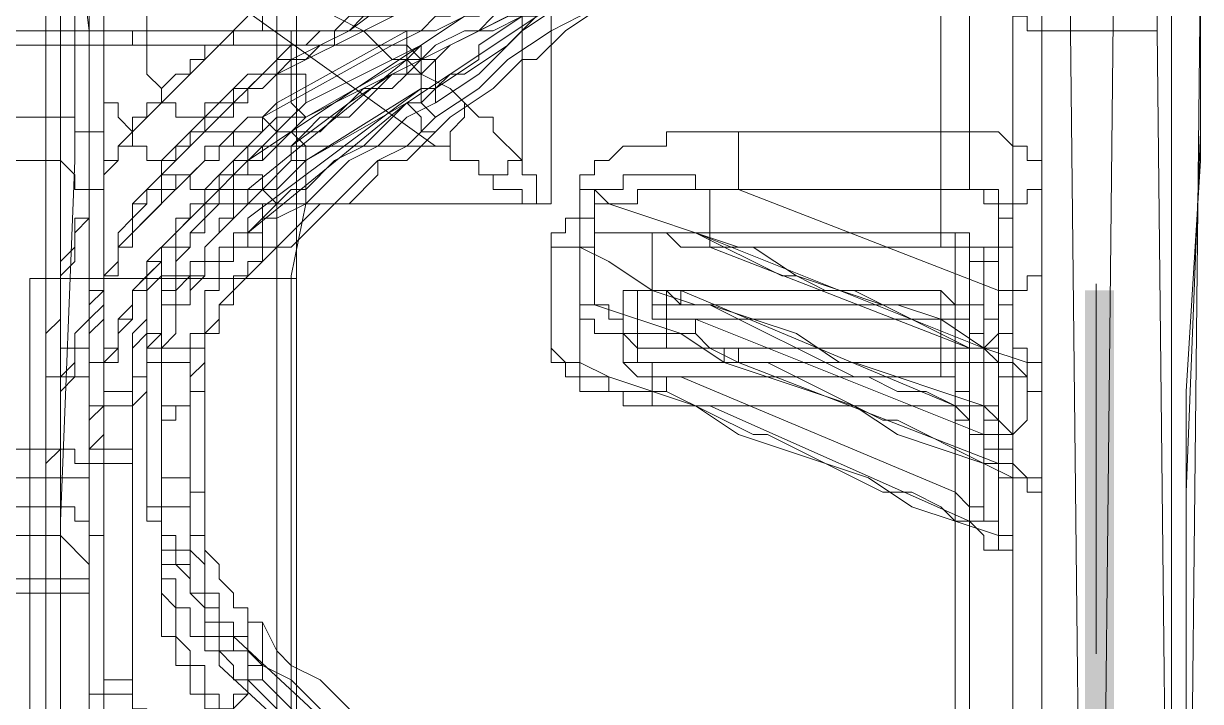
# Model space of a CAD drawing. Header units: millimetres. Extents: x 25083 to 52777, y 24772 to 45779.
# Drawn here: x 49390.31 to 49420.6, y 36676.51 to 36693.96 of the extents above; entities that cross this region are included whole.
import ezdxf

# ---------------------------------------------------------------- set-up
doc = ezdxf.new("R2010")
doc.units = ezdxf.units.MM
doc.layers.add('小车', color=7, linetype='Continuous')

# ---------------------------------------------------------------- blocks, each defined once
blk = doc.blocks.new('zw$D2F4')
h = blk.add_hatch(color=7)
edge = h.paths.add_edge_path(flags=0)
edge.add_spline(control_points=[(528.444, 753.487), (528.444, 753.487), (528.444, 763.885), (528.444, 763.885), (528.444, 763.885), (527.701, 763.885), (527.701, 763.885), (527.701, 763.885), (527.701, 753.487), (527.701, 753.487), (527.701, 753.487), (528.444, 753.487), (528.444, 753.487), (528.444, 753.487), (528.444, 753.487), (528.444, 753.487)], knot_values=[0, 0, 0, 0, 1, 1, 1, 2, 2, 2, 3, 3, 3, 4, 4, 4, 5, 5, 5, 5], degree=3, periodic=0)
edge = h.paths.add_edge_path(flags=0)
edge.add_spline(control_points=[(528.444, 774.655), (528.444, 774.655), (528.444, 806.592), (528.444, 806.592), (528.444, 806.592), (527.701, 806.592), (527.701, 806.592), (527.701, 806.592), (527.701, 774.655), (527.701, 774.655), (527.701, 774.655), (528.444, 774.655), (528.444, 774.655), (528.444, 774.655), (528.444, 774.655), (528.444, 774.655)], knot_values=[0, 0, 0, 0, 1, 1, 1, 2, 2, 2, 3, 3, 3, 4, 4, 4, 5, 5, 5, 5], degree=3, periodic=0)
edge = h.paths.add_edge_path(flags=0)
edge.add_spline(control_points=[(528.444, 817.361), (528.444, 817.361), (528.444, 827.759), (528.444, 827.759), (528.444, 827.759), (527.701, 827.759), (527.701, 827.759), (527.701, 827.759), (527.701, 817.361), (527.701, 817.361), (527.701, 817.361), (528.444, 817.361), (528.444, 817.361), (528.444, 817.361), (528.444, 817.361), (528.444, 817.361)], knot_values=[0, 0, 0, 0, 1, 1, 1, 2, 2, 2, 3, 3, 3, 4, 4, 4, 5, 5, 5, 5], degree=3, periodic=0)
edge = h.paths.add_edge_path(flags=0)
edge.add_spline(control_points=[(528.444, 838.529), (528.444, 838.529), (528.444, 870.465), (528.444, 870.465), (528.444, 870.465), (527.701, 870.465), (527.701, 870.465), (527.701, 870.465), (527.701, 838.529), (527.701, 838.529), (527.701, 838.529), (528.444, 838.529), (528.444, 838.529), (528.444, 838.529), (528.444, 838.529), (528.444, 838.529)], knot_values=[0, 0, 0, 0, 1, 1, 1, 2, 2, 2, 3, 3, 3, 4, 4, 4, 5, 5, 5, 5], degree=3, periodic=0)
at = {"color": 7, "lineweight": 5}
for points in [[(501.335, 781.711), (500.963, 781.711), (500.963, 782.825), (501.335, 784.31), (500.963, 785.424), (500.963, 820.332), (500.592, 832.587), (500.592, 901.66), (500.963, 914.286), (500.963, 925.427), (500.963, 935.082), (500.963, 953.279), (501.335, 953.65)], [(501.335, 953.65), (501.335, 928.769), (501.706, 926.541), (501.706, 809.934), (501.335, 800.65), (501.335, 781.711)], [(530.301, 782.825), (529.929, 782.825), (529.929, 783.939), (530.301, 785.796), (529.929, 786.91), (529.929, 832.958), (529.558, 846.327), (529.558, 887.919), (529.929, 901.288), (529.929, 936.567), (529.929, 942.138), (529.929, 948.822), (530.301, 950.308), (529.929, 951.422), (529.929, 952.536), (530.301, 952.907)], [(530.301, 952.907), (530.301, 935.453), (530.672, 926.169), (530.672, 810.677), (530.301, 801.393), (530.301, 798.793), (530.301, 793.594), (530.301, 782.825)], [(506.905, 920.599), (506.905, 791.366)], [(501.706, 849.298), (501.706, 816.247), (502.077, 813.276), (502.077, 796.194)], [(530.301, 784.31), (530.301, 803.992), (530.672, 809.934), (530.672, 832.587), (530.672, 838.529), (530.672, 844.47)], [(529.558, 843.728), (529.558, 842.985), (529.929, 837.043), (529.929, 785.424), (530.301, 785.424), (530.301, 784.682), (530.301, 784.31)], [(524.73, 810.677), (524.73, 824.046), (525.102, 826.645), (525.102, 835.558)], [(526.587, 809.563), (526.587, 834.815)], [(523.988, 833.701), (523.988, 809.191)], [(525.844, 832.958), (525.844, 808.077)], [(521.759, 820.703), (521.388, 820.332), (516.932, 818.104), (516.56, 817.733), (513.589, 816.247), (512.104, 815.133), (511.733, 815.133), (510.247, 814.39), (508.762, 813.276), (507.276, 812.533)], [(521.759, 820.703), (521.759, 820.332), (521.388, 820.332), (520.645, 819.589), (520.274, 819.589), (519.531, 818.847), (519.16, 818.847), (518.417, 818.104), (516.932, 817.361), (516.189, 816.618), (514.704, 815.876), (514.704, 815.504), (513.589, 814.762), (513.218, 814.762), (512.104, 814.019), (511.733, 813.648), (510.619, 812.905)], [(506.905, 812.162), (512.104, 814.762), (512.475, 815.133), (515.446, 816.618), (516.932, 817.733), (517.303, 817.733), (518.789, 818.475), (520.274, 819.589), (521.759, 820.332)], [(510.247, 812.533), (510.619, 812.905), (511.733, 813.648), (512.104, 813.648), (513.218, 814.39), (513.589, 814.762), (514.704, 815.504), (516.189, 816.247), (516.932, 816.99), (518.417, 817.733), (519.16, 818.475), (519.531, 818.475), (520.274, 819.218), (520.645, 819.218), (521.017, 819.589), (521.017, 819.961), (521.759, 819.961), (521.759, 820.332)], [(510.99, 811.419), (512.104, 812.162), (513.589, 813.648), (514.332, 814.019), (515.075, 814.762), (515.818, 815.133), (517.303, 816.618), (518.046, 816.99), (518.789, 817.733), (519.16, 817.733), (520.645, 819.218), (521.017, 819.218), (521.017, 819.589), (521.388, 819.589), (521.388, 819.961), (521.759, 819.961), (521.759, 820.332)], [(510.99, 811.791), (511.361, 812.162), (514.704, 814.39), (515.446, 815.133), (516.56, 815.876), (518.046, 817.361), (519.16, 818.104), (519.903, 818.847), (520.645, 819.218)], [(503.563, 813.276), (503.563, 818.847)], [(507.276, 810.677), (507.648, 811.048), (512.104, 813.276), (512.475, 813.648), (513.961, 814.39), (515.446, 815.504), (517.674, 816.618), (518.789, 817.361), (521.759, 818.847)], [(521.759, 818.847), (521.388, 818.475), (519.903, 817.733), (518.417, 816.618), (516.932, 815.876), (516.56, 815.504), (509.876, 812.162), (508.762, 811.419), (507.276, 810.305)], [(521.759, 818.847), (521.759, 818.475), (521.017, 818.475), (521.017, 818.104), (520.645, 818.104), (519.903, 817.361), (519.531, 817.361), (519.16, 816.99), (517.674, 816.247), (516.932, 815.504), (514.704, 814.39), (514.332, 814.019), (513.218, 813.276), (512.847, 812.905), (511.733, 812.162), (511.361, 812.162), (510.247, 811.419)], [(510.619, 811.791), (510.99, 811.791), (512.104, 812.533), (512.104, 812.905), (513.218, 813.648), (513.589, 813.648), (514.704, 814.39), (515.446, 815.133), (517.674, 816.247), (518.417, 816.99), (519.16, 817.361), (519.531, 817.361), (520.274, 818.104), (520.645, 818.104), (521.017, 818.475), (521.388, 818.475), (521.388, 818.847), (521.759, 818.847)], [(522.131, 818.847), (521.388, 818.847), (521.388, 818.475), (521.017, 818.475), (520.645, 818.104), (520.274, 818.104), (520.274, 817.733), (519.903, 817.733), (519.531, 817.361), (519.16, 817.361), (517.674, 815.876), (516.932, 815.504), (516.56, 815.133), (515.818, 814.762), (514.704, 813.648), (513.961, 813.276), (512.847, 812.533), (512.104, 811.791), (510.99, 811.048)], [(502.449, 812.533), (502.449, 818.104)], [(510.99, 810.677), (511.361, 811.048), (512.475, 811.791), (513.218, 812.533), (513.589, 812.533), (514.332, 813.276), (515.446, 814.019), (516.189, 814.762), (517.303, 815.504), (518.046, 816.247), (518.789, 816.618), (519.903, 817.361), (520.645, 817.733)], [(526.587, 816.618), (526.587, 781.711)], [(502.449, 815.504), (502.449, 810.305)], [(516.56, 815.504), (516.189, 815.504), (516.189, 815.133), (515.075, 815.133), (514.704, 814.762), (513.961, 814.762), (513.589, 814.39), (512.847, 814.39), (512.475, 814.019), (512.104, 814.019), (511.361, 813.648), (510.99, 813.648), (510.619, 813.276), (510.247, 813.276)], [(516.932, 815.504), (516.189, 815.504), (516.189, 815.133), (515.446, 815.133), (515.075, 814.762), (514.704, 814.762), (514.332, 814.39), (513.961, 814.39), (513.218, 813.648), (512.847, 813.648), (512.104, 813.276), (511.733, 813.276), (510.99, 812.905), (510.619, 812.533)], [(516.932, 815.133), (516.932, 815.504), (516.56, 815.504), (516.56, 815.133), (515.818, 815.133), (515.818, 814.762), (515.075, 814.762), (514.704, 814.39), (514.332, 814.39), (513.961, 814.019), (513.589, 814.019), (513.218, 813.648), (512.475, 813.276), (512.104, 813.276), (511.361, 812.905), (510.619, 812.162)], [(506.534, 815.133), (506.905, 815.133), (507.648, 814.39), (508.39, 814.019), (508.39, 813.648), (509.133, 813.276), (509.876, 812.533), (510.247, 812.533), (510.619, 812.162), (511.361, 811.791), (511.733, 811.419)], [(516.189, 815.133), (515.446, 815.133), (515.075, 814.762), (514.704, 814.762), (513.961, 814.39), (513.589, 814.39), (513.218, 814.019), (512.475, 814.019), (510.99, 813.276), (510.619, 813.276), (509.876, 812.905)], [(513.961, 808.82), (513.961, 815.133)], [(528.444, 815.133), (528.072, 780.597)], [(530.672, 815.133), (530.301, 780.597)], [(530.301, 780.597), (530.672, 815.133)], [(501.335, 814.762), (501.335, 811.048)], [(507.276, 812.905), (507.648, 812.905), (508.019, 813.276), (508.39, 813.276), (508.762, 813.648), (509.133, 813.648), (509.876, 814.39), (510.247, 814.39), (510.619, 814.762)], [(502.077, 809.191), (502.077, 814.39)], [(513.218, 814.39), (513.218, 809.934)], [(525.844, 780.597), (525.844, 814.39)], [(525.844, 814.39), (525.844, 813.648), (526.216, 813.648), (526.216, 813.276), (527.33, 813.276)], [(527.33, 813.276), (527.33, 814.39)], [(529.558, 814.39), (529.558, 813.276)], [(501.335, 805.106), (501.335, 806.963), (501.706, 807.334), (501.706, 808.077), (502.077, 808.449), (502.077, 809.191), (502.449, 809.191), (502.449, 809.934), (502.82, 809.934), (502.82, 810.305), (503.191, 810.677), (503.191, 811.048), (503.563, 811.048), (503.563, 811.419), (503.934, 811.419), (503.934, 811.791), (504.306, 812.162), (504.677, 812.162), (504.677, 812.533), (505.048, 812.533), (505.048, 812.905), (505.42, 812.905), (506.162, 813.648)], [(510.99, 810.305), (505.791, 814.019)], [(506.905, 814.019), (506.905, 813.276), (507.276, 813.276), (507.276, 812.905)], [(510.619, 814.019), (509.876, 814.019), (509.876, 813.648), (509.133, 813.648), (508.762, 813.276), (508.39, 813.276), (508.39, 812.905), (508.019, 812.905), (507.648, 812.533), (507.276, 812.533), (506.905, 812.162)], [(506.534, 813.648), (506.534, 813.276), (505.791, 813.276), (505.791, 812.905), (505.42, 812.905), (503.191, 810.677), (503.191, 810.305), (502.82, 810.305), (502.82, 809.934), (502.449, 809.563), (502.449, 809.191), (502.077, 809.191), (502.077, 808.449), (501.706, 808.449), (501.706, 807.706), (501.335, 807.334), (501.335, 805.849), (500.963, 805.478), (500.963, 804.364)], [(500.963, 809.934), (500.963, 813.648)], [(506.905, 812.162), (506.905, 813.276), (506.534, 813.276), (506.534, 813.648)], [(497.25, 813.276), (510.247, 813.276)], [(502.449, 812.533), (502.449, 812.905), (503.191, 812.905), (503.191, 813.276), (503.563, 813.276)], [(503.563, 813.276), (503.563, 812.162), (503.934, 811.791), (503.934, 811.419), (504.306, 811.419), (504.306, 811.048), (504.677, 811.048), (505.048, 811.048), (505.048, 810.677), (505.791, 810.677), (505.791, 810.305), (507.648, 810.305)], [(506.905, 811.419), (510.247, 813.276)], [(510.247, 813.276), (510.247, 812.905), (510.619, 812.533)], [(527.701, 779.483), (527.33, 813.276)], [(527.33, 813.276), (529.558, 813.276)], [(529.929, 779.483), (529.558, 813.276)], [(529.558, 813.276), (529.929, 779.483)], [(509.876, 812.905), (497.25, 812.905)], [(502.449, 804.735), (502.449, 806.963), (502.82, 806.963), (502.82, 808.077), (503.191, 808.449), (503.191, 808.82), (503.934, 809.563), (503.934, 809.934), (504.306, 810.305), (504.677, 810.677), (505.048, 811.048), (505.048, 811.419), (505.42, 811.419), (506.162, 812.162), (506.534, 812.162), (507.276, 812.905)], [(510.619, 812.905), (506.162, 809.934)], [(509.876, 812.905), (506.534, 811.048)], [(507.276, 812.533), (507.276, 812.905)], [(507.648, 811.419), (510.619, 812.905)], [(510.619, 812.162), (510.247, 812.162), (510.247, 812.905), (509.876, 812.905)], [(510.99, 811.791), (510.99, 812.533), (510.619, 812.533), (510.619, 812.905)], [(507.276, 812.533), (506.905, 812.533), (506.905, 812.162), (506.534, 812.162), (506.162, 811.791), (505.791, 811.791), (505.791, 811.419), (505.42, 811.419), (505.048, 811.048), (505.048, 810.677), (504.677, 810.677), (504.677, 810.305), (504.306, 810.305), (504.306, 809.934), (503.934, 809.934), (503.934, 809.191), (503.563, 809.191), (503.563, 808.82), (503.191, 808.449), (503.191, 808.077), (502.82, 807.706), (502.82, 806.963), (502.449, 806.963), (502.449, 804.364)], [(502.449, 796.936), (502.449, 812.533)], [(507.648, 808.82), (505.791, 808.82), (505.791, 809.191), (504.677, 809.191), (504.677, 809.563), (503.934, 809.563), (503.934, 809.934), (503.563, 809.934), (503.563, 810.305), (503.191, 810.305), (503.191, 810.677), (502.82, 811.048), (502.82, 811.419), (502.449, 811.419), (502.449, 812.533)], [(506.162, 809.191), (510.247, 812.533)], [(507.648, 811.419), (507.648, 812.162), (507.276, 812.162), (507.276, 812.533)], [(510.619, 812.533), (510.247, 812.162), (509.876, 812.162), (509.505, 811.791), (509.133, 811.791), (508.39, 811.048), (508.019, 811.048), (507.648, 810.677), (507.276, 810.677)], [(510.247, 812.533), (507.648, 811.048)], [(510.247, 812.533), (510.619, 812.533), (510.619, 811.791), (510.99, 811.791), (510.99, 811.419)], [(506.905, 812.162), (506.534, 811.791), (506.162, 811.791), (506.162, 811.419), (505.791, 811.419), (505.791, 811.048), (505.42, 811.048), (503.934, 809.563), (503.934, 809.191), (503.563, 809.191), (503.563, 808.82), (503.191, 808.449), (503.191, 808.077), (502.82, 807.706), (502.82, 807.334), (502.82, 806.963), (502.449, 806.963), (502.449, 805.849), (502.077, 805.478), (502.077, 803.992)], [(506.905, 812.162), (506.534, 812.162), (505.42, 811.048), (505.048, 811.048), (505.048, 810.677), (504.677, 810.677), (504.677, 810.305), (504.306, 810.305), (504.306, 809.934), (503.934, 809.934), (503.934, 809.563), (503.563, 809.191), (503.563, 808.82), (503.191, 808.82), (503.191, 808.449), (502.82, 808.077), (502.82, 807.706), (502.82, 807.334), (502.449, 806.963), (502.449, 806.22), (502.077, 805.849), (502.077, 803.992)], [(506.905, 812.162), (507.276, 812.162), (507.276, 811.419), (507.648, 811.048)], [(507.276, 810.305), (507.648, 810.677), (508.019, 810.677), (508.39, 811.048), (508.762, 811.048), (509.505, 811.791), (509.876, 811.791), (510.247, 812.162), (510.619, 812.162)], [(506.162, 808.449), (510.619, 811.791)], [(510.99, 811.791), (510.619, 811.419), (510.247, 811.419), (509.133, 810.305), (508.39, 809.934), (507.648, 809.191), (507.276, 809.191), (506.905, 808.82)], [(510.619, 811.791), (507.648, 809.934)], [(510.619, 811.791), (510.619, 811.419), (510.99, 811.048)], [(506.905, 811.419), (506.534, 811.048), (506.162, 811.048), (505.42, 810.305), (505.048, 810.305), (505.048, 809.934), (504.677, 809.563), (504.306, 809.563), (504.306, 809.191), (503.934, 809.191), (503.934, 808.82), (503.191, 808.077), (503.191, 807.706), (502.82, 807.706), (502.82, 807.334), (502.449, 806.963), (502.449, 806.592), (502.077, 806.22), (502.077, 805.849), (501.706, 805.478), (501.706, 804.364), (501.335, 803.992), (501.335, 801.764)], [(503.191, 803.992), (503.191, 805.106), (503.563, 805.478), (503.563, 806.592), (503.934, 806.963), (503.934, 807.706), (504.306, 807.706), (504.306, 808.449), (504.677, 808.449), (504.677, 808.82), (505.048, 808.82), (505.048, 809.191), (505.42, 809.563), (506.905, 811.048), (507.276, 811.048), (507.648, 811.419)], [(510.247, 811.419), (506.162, 808.077)], [(510.99, 811.419), (510.247, 811.048), (509.505, 810.305), (508.762, 809.934), (507.648, 808.82), (506.905, 808.449), (506.534, 808.449)], [(507.276, 810.677), (506.905, 810.677), (506.905, 811.048), (506.905, 811.419)], [(507.648, 809.934), (510.247, 811.419)], [(510.99, 810.677), (510.619, 810.677), (510.619, 811.048), (510.247, 811.419)], [(511.733, 811.419), (511.733, 811.048), (511.361, 810.677), (511.361, 810.305), (510.99, 810.305)], [(513.218, 809.934), (512.475, 810.677), (512.475, 811.048), (512.104, 811.048), (511.733, 811.419)], [(501.335, 811.048), (497.25, 811.048)], [(500.963, 801.764), (500.963, 802.135), (501.335, 802.507), (501.335, 804.364), (501.706, 804.735), (501.706, 805.478), (502.077, 805.849), (502.077, 806.592), (502.449, 806.592), (502.449, 806.963), (502.82, 807.334), (502.82, 807.706), (503.191, 807.706), (503.191, 808.077), (503.563, 808.449), (505.048, 809.934), (505.42, 809.934), (505.42, 810.305), (505.791, 810.305), (505.791, 810.677), (506.534, 810.677), (506.534, 811.048)], [(502.449, 810.305), (502.449, 810.677), (501.706, 810.677), (501.706, 811.048), (501.335, 811.048)], [(501.335, 811.048), (501.335, 801.021)], [(507.648, 811.048), (507.276, 811.048), (506.534, 810.305), (506.162, 810.305), (506.162, 809.934), (505.791, 809.934), (505.791, 809.563), (505.42, 809.563), (505.42, 809.191), (505.048, 809.191), (505.048, 808.82), (504.677, 808.82), (504.677, 808.449), (504.306, 808.077), (504.306, 807.706), (503.934, 807.706), (503.934, 806.963), (503.563, 806.592), (503.563, 805.849), (503.191, 805.478), (503.191, 803.621)], [(506.534, 811.048), (506.905, 810.677), (506.905, 810.305), (507.276, 810.305)], [(510.99, 811.048), (510.247, 810.305), (509.505, 809.934), (508.39, 808.82), (508.019, 808.82), (506.905, 807.706)], [(507.276, 810.677), (506.905, 810.305), (506.534, 810.305), (506.534, 809.934), (506.162, 809.934), (505.791, 809.563), (505.42, 809.563), (505.42, 809.191), (505.048, 809.191), (505.048, 808.82), (503.934, 807.706), (503.934, 807.334), (503.563, 807.334), (503.563, 806.592), (503.191, 806.592), (503.191, 805.849), (502.82, 805.478), (502.82, 804.735), (502.449, 804.735), (502.449, 802.507), (502.077, 802.507), (502.077, 802.135)], [(502.077, 802.135), (502.077, 802.507), (502.449, 802.878), (502.449, 804.735), (502.82, 805.106), (502.82, 805.849), (503.191, 806.22), (503.191, 806.592), (503.563, 806.963), (503.563, 807.334), (504.306, 808.077), (504.306, 808.449), (504.677, 808.449), (504.677, 808.82), (505.048, 808.82), (505.048, 809.191), (505.42, 809.191), (505.42, 809.563), (505.791, 809.563), (506.534, 810.305), (506.905, 810.305), (506.905, 810.677), (507.276, 810.677)], [(506.534, 807.334), (506.905, 807.706), (507.276, 807.706), (508.39, 808.82), (508.762, 808.82), (509.505, 809.563), (509.505, 809.934), (510.247, 809.934), (510.99, 810.677)], [(507.276, 810.677), (507.648, 810.305), (507.648, 809.934)], [(518.789, 810.677), (516.932, 810.677), (516.932, 810.305), (515.818, 810.305), (515.446, 809.934), (515.075, 809.934), (515.075, 809.563), (514.704, 809.563), (514.704, 809.191)], [(524.73, 810.677), (518.789, 810.677)], [(518.789, 810.677), (518.789, 809.191)], [(526.587, 809.563), (526.587, 809.934), (526.216, 809.934), (526.216, 810.305), (525.844, 810.305), (525.473, 810.677), (524.73, 810.677)], [(524.73, 810.677), (524.73, 809.191)], [(502.077, 801.764), (502.077, 803.25), (502.449, 803.621), (502.449, 804.735), (502.82, 805.106), (502.82, 805.478), (503.191, 805.849), (503.191, 806.592), (503.563, 806.592), (503.563, 806.963), (503.934, 807.334), (503.934, 807.706), (504.306, 807.706), (504.306, 808.077), (505.048, 808.82), (505.42, 808.82), (505.42, 809.191), (505.791, 809.191), (505.791, 809.563), (506.162, 809.563), (506.162, 809.934), (506.534, 809.934), (506.905, 810.305), (507.276, 810.305)], [(507.276, 810.305), (506.534, 810.305), (506.534, 809.934), (506.162, 809.934), (505.048, 808.82), (504.677, 808.82), (504.677, 808.449), (504.306, 808.449), (504.306, 808.077), (503.934, 807.706), (503.934, 807.334), (503.191, 806.592), (503.191, 805.849), (502.82, 805.849), (502.82, 805.478), (502.82, 805.106), (502.449, 805.106), (502.449, 803.621), (502.077, 803.25), (502.077, 801.764)], [(502.449, 810.305), (502.449, 799.907)], [(507.276, 810.305), (507.276, 809.934), (507.648, 809.934)], [(510.99, 810.305), (507.648, 810.305)], [(507.648, 808.82), (507.648, 810.305)], [(512.475, 809.563), (512.104, 809.563), (512.104, 809.934), (511.361, 809.934), (511.361, 810.305), (510.99, 810.305)], [(500.963, 809.934), (496.878, 809.934)], [(502.077, 809.191), (501.706, 809.191), (501.706, 809.563), (501.335, 809.934), (500.963, 809.934)], [(500.963, 800.279), (500.963, 809.934)], [(503.191, 802.135), (503.191, 804.364), (503.563, 804.364), (503.563, 805.478), (503.934, 805.478), (503.934, 806.22), (504.306, 806.22), (504.306, 806.592), (504.677, 806.963), (504.677, 807.334), (505.048, 807.334), (505.048, 807.706), (506.534, 809.191), (506.905, 809.191), (507.648, 809.934)], [(507.648, 809.934), (507.276, 809.934), (506.534, 809.191), (506.162, 809.191), (506.162, 808.82), (505.791, 808.82), (505.791, 808.449), (505.42, 808.449), (505.42, 808.077), (505.048, 807.706), (505.048, 807.334), (504.677, 807.334), (504.677, 806.963), (504.306, 806.963), (504.306, 806.22), (503.934, 806.22), (503.934, 805.849), (503.934, 805.478), (503.563, 805.106), (503.563, 803.992), (503.191, 803.621), (503.191, 802.507)], [(506.162, 809.934), (506.162, 809.563), (505.791, 809.563), (505.791, 809.191), (505.42, 809.191), (505.42, 808.82), (505.048, 808.82), (505.048, 808.449), (504.677, 808.077), (504.677, 807.706), (504.306, 807.706), (504.306, 806.963), (504.306, 806.592), (503.934, 806.592), (503.934, 805.106)], [(506.162, 809.934), (506.162, 809.563), (506.534, 809.563), (506.534, 809.191), (506.905, 808.82)], [(512.475, 809.563), (512.847, 809.563), (512.847, 809.934), (513.218, 809.934)], [(513.218, 809.934), (513.218, 809.563), (513.589, 809.563), (513.589, 808.82), (513.961, 808.82)], [(513.961, 808.82), (513.218, 808.82), (513.218, 809.191), (512.475, 809.191), (512.475, 809.563)], [(515.075, 809.191), (515.818, 809.191), (515.818, 809.563), (516.56, 809.563), (517.674, 809.563), (517.674, 809.191), (518.789, 809.191)], [(526.587, 809.563), (526.587, 809.191), (526.216, 809.191), (526.216, 808.82), (525.844, 808.82), (525.473, 808.82)], [(526.587, 807.334), (526.587, 809.563)], [(502.077, 799.165), (502.077, 809.191)], [(503.563, 804.735), (503.563, 805.106), (503.934, 805.106), (503.934, 806.963), (504.306, 806.963), (504.306, 807.334), (504.677, 807.706), (504.677, 808.077), (505.048, 808.077), (505.048, 808.449), (505.42, 808.82), (505.791, 808.82), (505.791, 809.191), (506.162, 809.191)], [(506.534, 808.449), (506.534, 808.82), (506.162, 808.82), (506.162, 809.191)], [(513.961, 807.706), (513.961, 808.077), (514.332, 808.077), (514.332, 808.449), (515.075, 808.449), (515.075, 808.82), (516.189, 808.82), (516.189, 809.191), (518.046, 809.191)], [(514.704, 806.22), (514.704, 809.191)], [(515.075, 809.191), (514.704, 809.191)], [(515.075, 809.191), (515.075, 806.22)], [(515.075, 809.191), (515.446, 808.82), (518.789, 807.706), (519.16, 807.706), (520.274, 806.963), (522.502, 806.22), (522.873, 806.22), (523.988, 805.849), (525.102, 805.106), (526.216, 804.735)], [(518.046, 809.191), (523.988, 809.191)], [(518.046, 809.191), (518.046, 807.706)], [(525.473, 806.592), (518.789, 809.191)], [(524.73, 809.191), (518.789, 809.191)], [(523.988, 809.191), (525.102, 809.191), (525.102, 808.82), (525.473, 808.82), (525.473, 808.449), (525.844, 808.449), (525.844, 808.077)], [(523.988, 809.191), (523.988, 807.706)], [(524.73, 809.191), (525.473, 809.191), (525.473, 808.82)], [(505.048, 805.106), (505.048, 806.592), (505.42, 806.592), (505.42, 807.334), (505.791, 807.334), (505.791, 807.706), (506.162, 807.706), (506.162, 808.077), (506.905, 808.82)], [(507.276, 792.109), (507.276, 806.963), (507.648, 808.82)], [(513.961, 808.82), (507.648, 808.82)], [(525.473, 806.592), (525.473, 808.82)], [(506.162, 808.449), (506.162, 808.077), (505.791, 808.077), (505.791, 807.706), (505.42, 807.706), (505.42, 807.334), (505.048, 807.334), (505.048, 806.963), (504.677, 806.963), (504.677, 806.22), (504.306, 806.22), (504.306, 805.478), (503.934, 805.106), (503.934, 803.621)], [(506.534, 808.449), (506.534, 808.077), (506.162, 808.077), (506.162, 807.706), (505.791, 807.706), (505.791, 807.334), (505.42, 807.334), (505.42, 806.592), (505.048, 806.592), (505.048, 805.849), (505.048, 805.478), (504.677, 805.478), (504.677, 804.364)], [(506.905, 807.706), (506.534, 807.706), (506.534, 808.077), (506.162, 808.077), (506.162, 808.449)], [(506.162, 808.077), (505.791, 808.077), (505.791, 807.706), (505.42, 807.706), (505.42, 807.334), (505.048, 807.334), (505.048, 806.963), (504.677, 806.592), (504.677, 806.22), (504.306, 806.22), (504.306, 805.478), (503.934, 805.106), (503.934, 804.735), (503.934, 803.25)], [(506.162, 808.077), (506.162, 807.706), (506.534, 807.706), (506.534, 807.334)], [(518.046, 807.706), (517.303, 807.706), (516.932, 808.077), (515.075, 808.077), (515.075, 807.706), (514.704, 807.706)], [(516.56, 808.077), (524.359, 808.077)], [(517.674, 808.077), (516.56, 808.077)], [(517.674, 808.077), (516.56, 808.077)], [(516.56, 808.077), (516.56, 806.22)], [(516.56, 806.22), (516.56, 808.077)], [(517.674, 808.077), (525.102, 805.106)], [(517.674, 808.077), (524.359, 808.077)], [(525.102, 805.106), (524.73, 805.106), (521.759, 806.592), (521.017, 806.592), (520.274, 806.963), (519.903, 806.963), (517.674, 808.077)], [(525.102, 807.334), (525.102, 807.706), (524.73, 807.706), (524.73, 808.077), (524.359, 808.077)], [(525.473, 807.334), (525.473, 807.706), (524.73, 807.706), (524.73, 808.077), (524.359, 808.077)], [(524.359, 806.22), (524.359, 808.077)], [(525.844, 808.077), (525.844, 807.706), (525.473, 807.706), (525.473, 807.334), (525.102, 807.334), (524.73, 807.334)], [(525.844, 808.077), (525.844, 805.849)], [(506.905, 807.706), (506.534, 807.706), (506.534, 807.334), (506.162, 807.334), (506.162, 806.963), (505.791, 806.963), (505.791, 806.592), (505.42, 806.22), (505.42, 805.478), (505.048, 805.478), (505.048, 805.106), (505.048, 803.992)], [(513.961, 807.706), (514.704, 807.706)], [(513.961, 807.706), (513.961, 805.106)], [(514.704, 804.735), (514.704, 807.706)], [(525.473, 803.25), (525.102, 803.621), (521.759, 804.735), (521.388, 804.735), (520.274, 805.478), (518.046, 806.22), (517.674, 806.22), (516.56, 806.592), (515.446, 807.334), (514.704, 807.706)], [(518.046, 807.706), (524.73, 805.106)], [(518.046, 807.706), (523.988, 807.706)], [(524.73, 807.334), (524.73, 807.706), (524.359, 807.706), (523.988, 807.706)], [(504.677, 803.621), (504.677, 804.364), (505.048, 804.735), (505.048, 805.478), (505.42, 805.849), (505.42, 806.22), (505.791, 806.22), (505.791, 806.592), (506.534, 807.334)], [(524.73, 807.334), (524.73, 805.106)], [(525.102, 807.334), (525.102, 805.106)], [(525.473, 807.334), (525.102, 807.334)], [(525.473, 807.334), (525.473, 804.364)], [(525.473, 806.592), (526.216, 806.592), (526.216, 806.963), (526.587, 806.963), (526.587, 807.334)], [(525.473, 805.478), (525.473, 807.334)], [(526.587, 804.364), (526.587, 807.334)], [(515.818, 806.592), (516.56, 806.592), (516.932, 806.592)], [(515.818, 806.592), (516.189, 806.592)], [(515.818, 806.592), (515.818, 804.735)], [(516.189, 806.592), (523.988, 806.592)], [(516.189, 806.592), (516.932, 806.592), (517.303, 806.592)], [(516.189, 804.735), (516.189, 806.592)], [(516.932, 806.592), (517.303, 806.22), (518.046, 806.22), (521.759, 804.364), (522.131, 804.364), (522.873, 803.992), (523.616, 803.992), (524.359, 803.621)], [(517.303, 806.592), (517.303, 806.22), (516.932, 806.22), (516.932, 806.592)], [(524.359, 803.621), (517.303, 806.592)], [(523.988, 806.592), (517.303, 806.592)], [(523.988, 806.592), (523.988, 806.22), (524.359, 806.22), (524.359, 805.849)], [(524.73, 805.849), (524.73, 806.22), (524.359, 806.22), (523.988, 806.592)], [(523.988, 806.592), (523.988, 804.735)], [(526.216, 804.735), (526.216, 805.106), (525.844, 805.106), (525.844, 806.22), (525.473, 806.22), (525.473, 806.592)], [(514.704, 806.22), (514.704, 805.849), (515.075, 805.849), (515.075, 805.478), (515.818, 805.478), (516.189, 805.106), (518.789, 805.106)], [(514.704, 806.22), (515.075, 806.22)], [(518.789, 804.735), (518.417, 804.735), (518.417, 805.106), (516.932, 805.106), (516.932, 805.478), (515.818, 805.478), (515.818, 805.849), (515.446, 805.849), (515.446, 806.22), (515.075, 806.22)], [(515.075, 806.22), (517.303, 805.478), (518.417, 804.735), (521.759, 803.621), (522.873, 802.878), (525.102, 802.135), (525.844, 801.764)], [(516.56, 806.22), (524.359, 806.22)], [(516.56, 806.22), (516.56, 805.849), (516.932, 805.849), (516.932, 805.478), (517.303, 805.478), (517.674, 805.478)], [(516.56, 806.22), (516.932, 806.22), (516.932, 805.849), (517.674, 805.849)], [(525.473, 805.478), (525.473, 805.849), (525.102, 805.849), (525.102, 806.22), (524.73, 806.22), (524.359, 806.22)], [(525.102, 802.878), (517.674, 805.849)], [(524.359, 805.849), (517.674, 805.849)], [(517.674, 805.478), (517.674, 805.849)], [(524.359, 803.621), (524.359, 805.849)], [(524.73, 805.849), (524.359, 805.849)], [(524.359, 805.849), (524.73, 805.849), (524.73, 805.478), (525.102, 805.478), (525.102, 805.106)], [(524.73, 802.878), (524.73, 805.849)], [(525.844, 805.849), (525.844, 805.478), (525.473, 805.478), (525.473, 805.106), (525.102, 805.106), (524.73, 805.106)], [(524.73, 805.849), (524.73, 803.992)], [(525.844, 805.849), (525.844, 802.878)], [(517.674, 805.478), (518.046, 805.106), (518.789, 804.735), (519.531, 804.735), (522.502, 803.25), (522.873, 803.25), (525.102, 802.135)], [(525.473, 805.478), (525.102, 805.106)], [(525.473, 805.478), (525.473, 802.878)], [(501.335, 802.507), (501.335, 805.106)], [(502.449, 804.735), (502.077, 804.735), (502.077, 805.106), (501.335, 805.106)], [(503.934, 801.764), (503.934, 805.106)], [(505.048, 805.106), (503.934, 805.106)], [(505.048, 805.106), (505.048, 801.393)], [(518.046, 803.621), (515.818, 803.621), (515.818, 803.992), (514.704, 803.992), (514.704, 804.364), (514.332, 804.364), (514.332, 804.735), (513.961, 804.735), (513.961, 805.106)], [(514.704, 804.735), (514.332, 804.735), (513.961, 805.106)], [(518.789, 805.106), (524.73, 805.106)], [(518.789, 805.106), (518.789, 804.735)], [(524.73, 788.767), (524.73, 805.106)], [(524.73, 805.106), (525.102, 805.106), (525.102, 804.735), (525.844, 804.735), (526.216, 804.364), (526.216, 803.992), (526.587, 803.992), (526.587, 803.621)], [(524.73, 805.106), (524.73, 804.735)], [(524.73, 805.106), (524.73, 804.735), (525.102, 804.735), (525.102, 803.621), (525.473, 803.621), (525.473, 803.25)], [(525.102, 802.878), (525.102, 805.106)], [(525.102, 805.106), (525.473, 805.106), (525.473, 804.364)], [(525.102, 805.106), (525.473, 804.735), (525.473, 804.364), (525.844, 804.364)], [(502.449, 802.135), (502.449, 804.735)], [(502.449, 804.735), (502.449, 804.364)], [(503.563, 804.735), (503.563, 801.021)], [(503.563, 804.735), (504.677, 804.735), (504.677, 804.364)], [(525.473, 800.279), (523.245, 801.021), (522.131, 801.764), (518.789, 802.878), (517.674, 803.621), (515.446, 804.364), (514.704, 804.735)], [(514.704, 804.735), (514.704, 804.364), (515.446, 804.364), (515.446, 803.992), (515.818, 803.992), (516.56, 803.992), (516.56, 803.621), (518.046, 803.621)], [(516.932, 803.992), (516.56, 803.992), (516.56, 804.364), (516.189, 804.364), (515.818, 804.735)], [(515.818, 804.735), (516.189, 804.735)], [(516.189, 804.735), (523.988, 804.735)], [(517.303, 804.364), (516.56, 804.364), (516.56, 804.735), (516.189, 804.735)], [(518.789, 804.735), (525.473, 802.135)], [(518.789, 804.735), (524.73, 804.735)], [(524.73, 803.992), (524.73, 804.735), (524.359, 804.735), (523.988, 804.735)], [(525.473, 804.364), (525.473, 804.735), (524.73, 804.735)], [(525.844, 801.764), (525.844, 802.878), (526.216, 803.25), (526.216, 804.735)], [(526.216, 804.735), (526.587, 804.735), (526.587, 804.364)], [(500.963, 804.364), (500.963, 801.764)], [(500.963, 804.364), (502.077, 804.364), (502.077, 803.992)], [(502.449, 804.364), (502.449, 796.936)], [(502.449, 804.364), (502.449, 803.992), (503.191, 803.992)], [(504.677, 804.364), (504.677, 801.021)], [(516.932, 803.992), (516.932, 804.364), (517.303, 804.364)], [(517.303, 804.364), (524.359, 801.393)], [(517.303, 804.364), (523.988, 804.364)], [(524.359, 803.992), (524.359, 804.364), (523.988, 804.364)], [(525.473, 804.364), (525.473, 802.135)], [(526.587, 803.621), (526.587, 803.992), (526.216, 803.992), (526.216, 804.364), (525.844, 804.364), (525.473, 804.364)], [(525.473, 804.364), (525.473, 802.878)], [(525.844, 804.364), (525.473, 804.364)], [(525.844, 804.364), (525.844, 802.507)], [(526.587, 801.021), (526.587, 804.364)], [(502.077, 796.194), (502.077, 803.992)], [(502.077, 803.992), (502.077, 801.393)], [(502.077, 803.992), (502.077, 803.621), (503.191, 803.621)], [(503.191, 803.992), (503.191, 796.565)], [(503.934, 803.621), (504.677, 803.621), (504.677, 803.992), (505.048, 803.992)], [(505.048, 803.992), (505.048, 800.279)], [(524.359, 800.65), (523.988, 801.021), (523.245, 801.393), (522.502, 801.393), (519.531, 802.878), (519.16, 802.878), (516.932, 803.992)], [(524.359, 803.992), (524.359, 801.393)], [(524.73, 803.992), (524.359, 803.992)], [(524.73, 801.021), (524.73, 803.992)], [(503.191, 796.194), (503.191, 803.621)], [(503.934, 803.621), (503.934, 799.907)], [(504.677, 803.621), (504.306, 803.621), (504.306, 803.25), (503.934, 803.25)], [(504.677, 803.621), (504.677, 799.907)], [(524.73, 800.65), (518.046, 803.621)], [(524.359, 803.621), (518.046, 803.621)], [(524.359, 803.621), (518.046, 803.621)], [(524.359, 803.621), (524.359, 803.25), (524.73, 803.25), (524.73, 802.878), (525.102, 802.878)], [(525.844, 802.507), (525.844, 802.878), (525.473, 802.878), (525.473, 803.25), (525.102, 803.25), (525.102, 803.621), (524.359, 803.621)], [(524.359, 803.621), (524.359, 788.024)], [(524.359, 803.621), (524.359, 803.25), (524.73, 803.25), (524.73, 802.878)], [(524.73, 802.878), (524.73, 803.25), (524.359, 803.621)], [(526.216, 787.281), (526.216, 790.252), (526.587, 791.737), (526.587, 803.621)], [(526.587, 803.621), (526.587, 801.393)], [(503.934, 799.536), (503.934, 803.25)], [(525.844, 802.878), (525.473, 803.25)], [(525.473, 803.25), (525.473, 800.279)], [(524.73, 800.65), (524.73, 802.878)], [(525.844, 802.507), (525.844, 802.878), (525.102, 802.878), (524.73, 802.878)], [(524.73, 801.021), (524.73, 802.878)], [(525.102, 802.878), (524.73, 802.878)], [(525.102, 801.021), (525.102, 802.878)], [(525.102, 802.135), (525.102, 802.878)], [(525.473, 802.878), (525.473, 802.507), (525.102, 802.507), (525.102, 802.878)], [(525.844, 802.507), (525.473, 802.507), (525.473, 802.878)], [(525.844, 802.878), (525.844, 799.536)], [(497.25, 802.507), (501.335, 802.507)], [(501.335, 801.021), (501.335, 802.507)], [(501.335, 802.507), (501.706, 802.507), (501.706, 802.135), (502.449, 802.135)], [(502.077, 802.135), (502.449, 802.135), (502.449, 802.507), (503.191, 802.507)], [(503.191, 794.708), (503.191, 802.507)], [(525.102, 802.135), (525.473, 802.135), (525.473, 802.507), (525.844, 802.507)], [(525.844, 799.907), (525.844, 802.507)], [(525.844, 802.507), (525.844, 786.538)], [(501.335, 801.764), (502.077, 801.764), (502.077, 802.135)], [(502.077, 794.708), (502.077, 802.135)], [(502.077, 802.135), (502.077, 799.165)], [(503.191, 802.135), (502.077, 802.135), (502.077, 801.764)], [(502.449, 799.907), (502.449, 802.135)], [(503.191, 802.135), (503.191, 794.337)], [(525.473, 802.135), (525.844, 802.135), (526.216, 801.764), (526.587, 801.764), (526.587, 801.393)], [(525.473, 802.135), (525.473, 801.764), (525.844, 801.764), (525.844, 801.393), (525.844, 801.764)], [(500.963, 801.764), (496.878, 801.764)], [(500.963, 798.793), (500.963, 801.764)], [(502.077, 801.764), (500.963, 801.764)], [(502.077, 801.393), (502.077, 801.764), (500.963, 801.764)], [(500.963, 801.764), (500.963, 800.279)], [(501.335, 801.764), (501.335, 799.165)], [(502.077, 798.793), (502.077, 801.764)], [(502.077, 801.764), (502.077, 794.337)], [(503.934, 801.764), (503.934, 800.279), (504.306, 800.279), (504.306, 799.536), (504.677, 799.165), (504.677, 798.793), (505.048, 798.422), (505.048, 798.05), (505.42, 798.05), (505.42, 797.679), (505.791, 797.679)], [(503.934, 801.764), (504.677, 801.764), (504.677, 801.393), (505.048, 801.393)], [(526.587, 801.021), (526.587, 801.393), (526.216, 801.393), (526.216, 801.764), (525.844, 801.764)], [(502.077, 801.393), (502.077, 799.165)], [(506.534, 798.05), (506.162, 798.05), (506.162, 798.422), (505.791, 798.422), (505.791, 798.793), (505.42, 799.165), (505.42, 799.536), (505.048, 799.907), (505.048, 800.279), (505.048, 801.393)], [(524.359, 800.65), (524.359, 801.393)], [(524.359, 801.393), (524.73, 801.021)], [(526.587, 801.393), (526.587, 801.021)], [(501.335, 801.021), (497.25, 801.021)], [(502.449, 799.907), (502.449, 800.279), (502.077, 800.279), (502.077, 800.65), (501.706, 800.65), (501.706, 801.021), (501.335, 801.021)], [(505.42, 796.936), (505.42, 797.308), (505.048, 797.308), (505.048, 797.679), (504.677, 797.679), (504.677, 798.422), (504.306, 798.422), (504.306, 799.165), (503.934, 799.165), (503.934, 799.907), (503.934, 800.279), (503.934, 800.65), (503.563, 800.65), (503.563, 801.021)], [(504.677, 801.021), (503.934, 801.021), (503.563, 801.021)], [(504.677, 801.021), (504.677, 799.907), (505.048, 799.536), (505.048, 798.793), (505.42, 798.793), (505.42, 798.05), (505.791, 798.05), (505.791, 797.679), (506.162, 797.679), (506.162, 797.308)], [(524.359, 800.65), (525.102, 800.65), (525.102, 801.021)], [(525.102, 801.021), (524.73, 801.021)], [(525.473, 800.279), (525.473, 799.907), (525.102, 799.907), (525.102, 800.279), (524.73, 800.65)], [(525.844, 799.907), (525.844, 800.279), (525.473, 800.279), (525.473, 800.65), (525.102, 800.65), (524.73, 800.65)], [(500.963, 800.279), (496.878, 800.279)], [(502.077, 799.165), (502.077, 799.536), (501.335, 800.279), (500.963, 800.279)], [(505.048, 800.279), (504.677, 800.279), (504.677, 799.907), (503.934, 799.907)], [(505.048, 800.279), (505.048, 798.422), (505.42, 798.422), (505.42, 797.679), (505.791, 797.679), (505.791, 797.308), (506.162, 797.308), (506.162, 796.936), (506.534, 796.936)], [(525.473, 800.279), (525.473, 799.907), (525.844, 799.907), (525.844, 799.536)], [(503.934, 799.536), (504.677, 799.536), (504.677, 799.907)], [(505.791, 795.822), (505.42, 795.822), (505.42, 796.194), (505.048, 796.194), (505.048, 796.936), (504.677, 796.936), (504.677, 797.308), (504.306, 797.679), (504.306, 798.422), (503.934, 798.793), (503.934, 799.165), (503.934, 799.907)], [(506.162, 796.565), (505.791, 796.565), (505.791, 796.936), (505.42, 797.308), (505.42, 797.679), (505.048, 797.679), (505.048, 798.793), (504.677, 798.793), (504.677, 799.165), (504.677, 799.907)], [(525.844, 799.536), (525.844, 799.907)], [(503.934, 799.536), (503.934, 797.679), (504.306, 797.679), (504.306, 796.936), (504.677, 796.936), (504.677, 796.194), (505.048, 796.194), (505.048, 795.822), (505.42, 795.822), (505.42, 795.451)], [(501.335, 799.165), (497.25, 799.165)], [(502.077, 799.165), (501.335, 799.165)], [(501.335, 799.165), (501.335, 795.822)], [(502.077, 799.165), (502.077, 795.08)], [(497.25, 798.793), (500.963, 798.793)], [(500.963, 795.822), (500.963, 798.793)], [(500.963, 798.793), (502.077, 798.793)], [(502.077, 794.708), (502.077, 798.793)], [(506.534, 798.05), (506.162, 798.05), (506.162, 797.679), (505.791, 797.679)], [(506.534, 798.05), (506.905, 797.308), (507.276, 796.936), (508.019, 796.565), (511.361, 793.223)], [(505.791, 797.679), (510.99, 792.851)], [(505.42, 796.936), (505.42, 797.308), (506.162, 797.308)], [(511.361, 792.48), (507.276, 796.565), (506.534, 796.936), (506.162, 797.308)], [(506.162, 797.308), (506.162, 796.565)], [(502.449, 796.936), (502.449, 795.08), (502.82, 795.08), (502.82, 794.708), (503.191, 794.337), (503.191, 793.966), (503.563, 793.966), (503.563, 793.594), (503.934, 793.594), (503.934, 793.223), (504.306, 793.223), (504.306, 792.851), (505.048, 792.851), (505.048, 792.48), (505.791, 792.48), (506.162, 792.109), (507.276, 792.109)], [(502.449, 796.936), (502.449, 796.565), (503.191, 796.565)], [(510.619, 792.109), (505.42, 796.936)], [(505.791, 795.822), (505.791, 796.194), (506.162, 796.194), (506.162, 796.565), (506.534, 796.565), (506.534, 796.936)], [(506.534, 796.936), (506.534, 796.565), (508.019, 795.08), (508.39, 795.08), (508.762, 794.337), (509.133, 793.966), (509.876, 793.594), (509.876, 793.223), (510.619, 792.851), (510.99, 792.48), (511.361, 791.737)], [(507.276, 792.851), (505.791, 792.851), (505.791, 793.223), (505.048, 793.223), (505.048, 793.594), (504.677, 793.594), (504.677, 793.966), (504.306, 793.966), (504.306, 794.337), (503.934, 794.337), (503.934, 794.708), (503.563, 795.08), (503.563, 795.822), (503.191, 795.822), (503.191, 796.565)], [(506.162, 796.565), (506.162, 796.194), (505.42, 795.451)], [(511.361, 791.366), (509.505, 793.223), (508.762, 793.594), (508.39, 794.337), (508.019, 794.708), (507.648, 794.708), (507.276, 795.451), (506.162, 796.565)], [(506.905, 791.366), (506.534, 791.737), (505.048, 791.737), (505.048, 792.109), (504.306, 792.109), (504.306, 792.48), (503.934, 792.48), (503.934, 792.851), (503.563, 792.851), (502.82, 793.594), (502.82, 793.966), (502.449, 793.966), (502.449, 794.708), (502.077, 795.08), (502.077, 796.194)], [(503.191, 796.194), (502.077, 796.194)], [(503.191, 796.194), (503.191, 794.708), (503.563, 794.337), (503.563, 793.966), (503.934, 793.966), (503.934, 793.594), (504.306, 793.223), (504.677, 793.223), (504.677, 792.851), (505.048, 792.851), (505.42, 792.48), (506.162, 792.48), (506.162, 792.109), (506.905, 792.109)]]:
    blk.add_lwpolyline(points, dxfattribs=at)
for points in [[(529.558, 814.39), (529.558, 814.019), (529.558, 813.648), (529.558, 813.276)], [(506.905, 807.706), (506.905, 808.077), (506.905, 808.449), (506.905, 808.82)], [(506.534, 808.449), (506.534, 808.077), (506.534, 807.706), (506.534, 807.334)], [(524.359, 806.22), (524.359, 806.22), (524.359, 805.849), (524.359, 805.849)], [(505.048, 803.992), (505.048, 804.364), (505.048, 804.735), (505.048, 805.106)], [(523.988, 804.364), (523.988, 804.364), (523.988, 804.735), (523.988, 804.735)], [(504.677, 804.364), (504.677, 804.364), (504.677, 803.992), (504.677, 803.621)], [(505.048, 800.279), (505.048, 800.65), (505.048, 801.021), (505.048, 801.393)], [(504.677, 801.021), (504.677, 800.65), (504.677, 800.279), (504.677, 799.907)], [(506.534, 796.936), (506.534, 797.308), (506.534, 797.679), (506.534, 798.05)]]:
    blk.add_open_spline(points, degree=3, dxfattribs=at)
blk = doc.blocks.new('A$C1A4175F5')
at = {"layer": '小车', "color": 1, "lineweight": 0}
blk.add_lwpolyline([(900.808, 502.968), (910.327, 502.968)], dxfattribs=at)
blk.add_lwpolyline([(900.808, 502.968), (910.327, 502.968)], dxfattribs=at)
at = {"layer": '小车', "color": 7, "lineweight": 0}
for points in [[(877.15, 482.39), (946.583, 482.39)], [(910.467, 475.531), (910.467, 482.39)], [(910.467, 475.531), (885.409, 475.531)]]:
    blk.add_lwpolyline(points, dxfattribs=at)

msp = doc.modelspace()

# ---------------------------------------------------------------- block references
msp.add_blockref('zw$D2F4', (48889.923, 35880.503))
at = {"layer": '小车', "ltscale": 10, "xscale": -1, "rotation": 270}
msp.add_blockref('A$C1A4175F5', (48914.945, 35776.933), dxfattribs=at)

doc.saveas('drawing.dxf')
